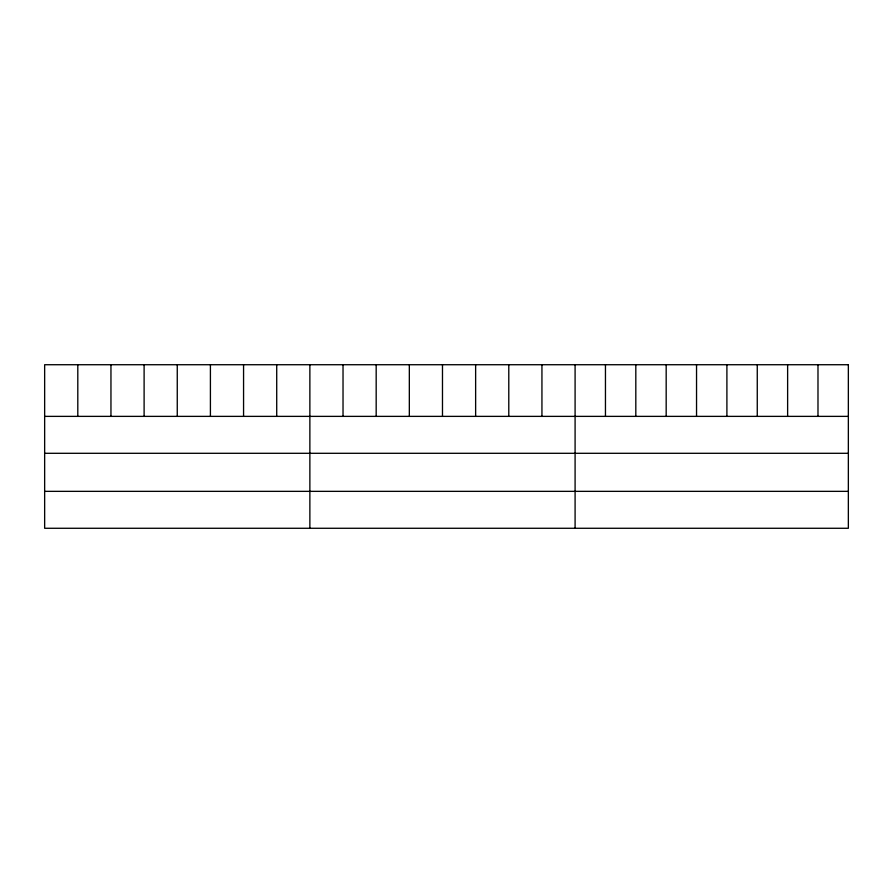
<?xml version="1.0" encoding="UTF-8"?>
<svg xmlns="http://www.w3.org/2000/svg" width="893" height="893" viewBox="0 0 893 893"><rect width="100%" height="100%" fill="white"/><g stroke="black" fill="none" stroke-linecap="round" stroke-linejoin="round"><path stroke-width="1.34" d="M44.65 416.372L848.35 416.372M44.65 453.298L848.35 453.298M44.65 491.351L848.35 491.351M817.988 364.724L817.988 416.372M787.626 364.724L787.626 416.372M757.264 364.724L757.264 416.372M726.902 364.724L726.902 416.372M696.54 364.724L696.54 416.372M666.178 364.724L666.178 416.372M635.816 364.724L635.816 416.372M605.454 364.724L605.454 416.372M575.092 364.724L575.092 528.276M541.939 364.724L541.939 416.372M508.787 364.724L508.787 416.372M475.634 364.724L475.634 416.372M442.481 364.724L442.481 416.372M409.329 364.724L409.329 416.372M376.176 364.724L376.176 416.372M343.024 364.724L343.024 416.372M309.871 364.724L309.871 528.276M276.718 364.724L276.718 416.372M243.566 364.724L243.566 416.372M210.413 364.724L210.413 416.372M177.261 364.724L177.261 416.372M144.108 364.724L144.108 416.372M110.955 364.724L110.955 416.372M77.803 364.724L77.803 416.372M848.35 364.724L44.65 364.724L44.65 528.276L848.35 528.276L848.35 364.724"/></g></svg>
